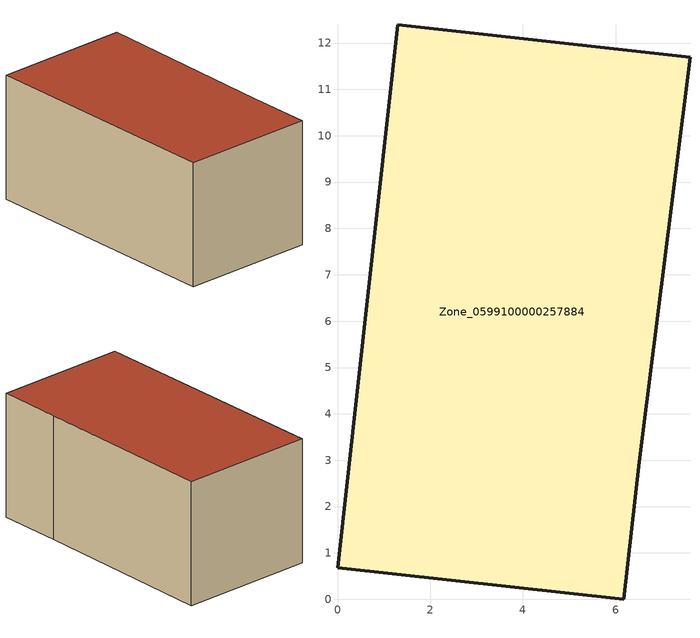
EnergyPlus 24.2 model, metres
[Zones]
Zone_0599100000257884
 floor ground (C_G): 1.3,12.39 7.6,11.7 6.51,2.96 6.17,0 0,0.69 z1.72
 wall outside (C_F): 7.6,11.7 1.3,12.39 0,0.69 6.17,0 6.51,2.96 7.6,11.7 z1.72:7.51
 roof outside (C_R): 1.3,12.39 0,0.69 6.17,0 6.51,2.96 7.6,11.7 z7.51
[BUILDING]
Pand.0599100000257884: North Axis=0; Terrain=City; Loads Convergence Tolerance Value=0.04; Temperature Convergence Tolerance Value=0.4; Solar Distribution=FullExterior; Maximum Number of Warmup Days=25; Minimum Number of Warmup Days=1
[Site:Location]
Rotterdam.The.Hague.AP_ZH_NLD Design_Conditions: Latitude=51.96; Longitude=4.45; Time Zone=1; Elevation=-4.5
[SITE:GROUNDTEMPERATURE:BUILDINGSURFACE]
18, 18, 18, 18, 18, 18, 18, 18, 18, 18, 18, 18
[MATERIAL] Thermal Absorptance=0.9; Solar Absorptance=0.7; Visible Absorptance=0.7
Name | Roughness | Thickness | Conductivity | Density | Specific Heat
G.TC.1946-1964 | MediumSmooth | 0.15 | 1 | 540 | 1210
F.TC.1946-1964 | Rough | 0.3 | 0.857143 | 1920 | 840
R.TC.1946-1964 | MediumRough | 0.2 | 0.235294 | 1500 | 1000
[CONSTRUCTION]
C_G: G.TC.1946-1964
C_F: F.TC.1946-1964
C_R: R.TC.1946-1964
[ZONE]
Zone_0599100000257884: Type=1; Multiplier=1; Ceiling Height=Autocalculate; Volume=Autocalculate; Floor Area=autocalculate; Part of Total Floor Area=Yes
[ZONEINFILTRATION:DESIGNFLOWRATE]
Infil_Zone_0599100000257884: Zone or ZoneList or Space or SpaceList=Zone_0599100000257884; Schedule=AlwaysOn; Design Flow Rate Calculation Method=Flow/Area; Flow Rate per Floor Area=0.003; Constant Term Coefficient=1; Temperature Term Coefficient=0; Velocity Term Coefficient=0; Velocity Squared Term Coefficient=0
[HVACTEMPLATE:ZONE:IDEALLOADSAIRSYSTEM]
Zone_0599100000257884: Maximum Heating Supply Air Temperature=50; Minimum Cooling Supply Air Temperature=13; Maximum Heating Supply Air Humidity Ratio=0.0156; Minimum Cooling Supply Air Humidity Ratio=0.0077; Heating Limit=NoLimit; Cooling Limit=NoLimit; Dehumidification Control Type=ConstantSensibleHeatRatio; Cooling Sensible Heat Ratio=0.7; Dehumidification Setpoint=60; Humidification Control Type=None; Humidification Setpoint=30; Outdoor Air Method=None; Outdoor Air Flow Rate per Person=0.00944; Outdoor Air Flow Rate per Zone Floor Area=0; Outdoor Air Flow Rate per Zone=0; Demand Controlled Ventilation Type=None; Outdoor Air Economizer Type=NoEconomizer; Heat Recovery Type=None; Sensible Heat Recovery Effectiveness=0.7; Latent Heat Recovery Effectiveness=0.65
[ZONECONTROL:THERMOSTAT]
ThermostatControl_Zone_0599100000257884: Zone or ZoneList=Zone_0599100000257884; Control Type Schedule=DualSetpointControlType; Control 1=Thermostat_Zone_0599100000257884; Temperature Difference Between Cutout And Setpoint=0
[THERMOSTATSETPOINT:DUALSETPOINT]
Thermostat_Zone_0599100000257884: Heating Setpoint Temperature Schedule=HeatingSetpoint_Zone_0599100000257884; Cooling Setpoint Temperature Schedule=CoolingSetpoint_Zone_0599100000257884
[SCHEDULE:COMPACT]
HeatingSetpoint_Zone_0599100000257884: Through: 12/31, For: AllDays, Until: 24:00, 21
CoolingSetpoint_Zone_0599100000257884: Through: 12/31, For: AllDays, Until: 24:00, 24
DualSetpointControlType: Through: 12/31, For: AllDays, Until: 24:00, 4
AlwaysOn: Through: 12/31, For: AllDays, Until: 24:00, 1
